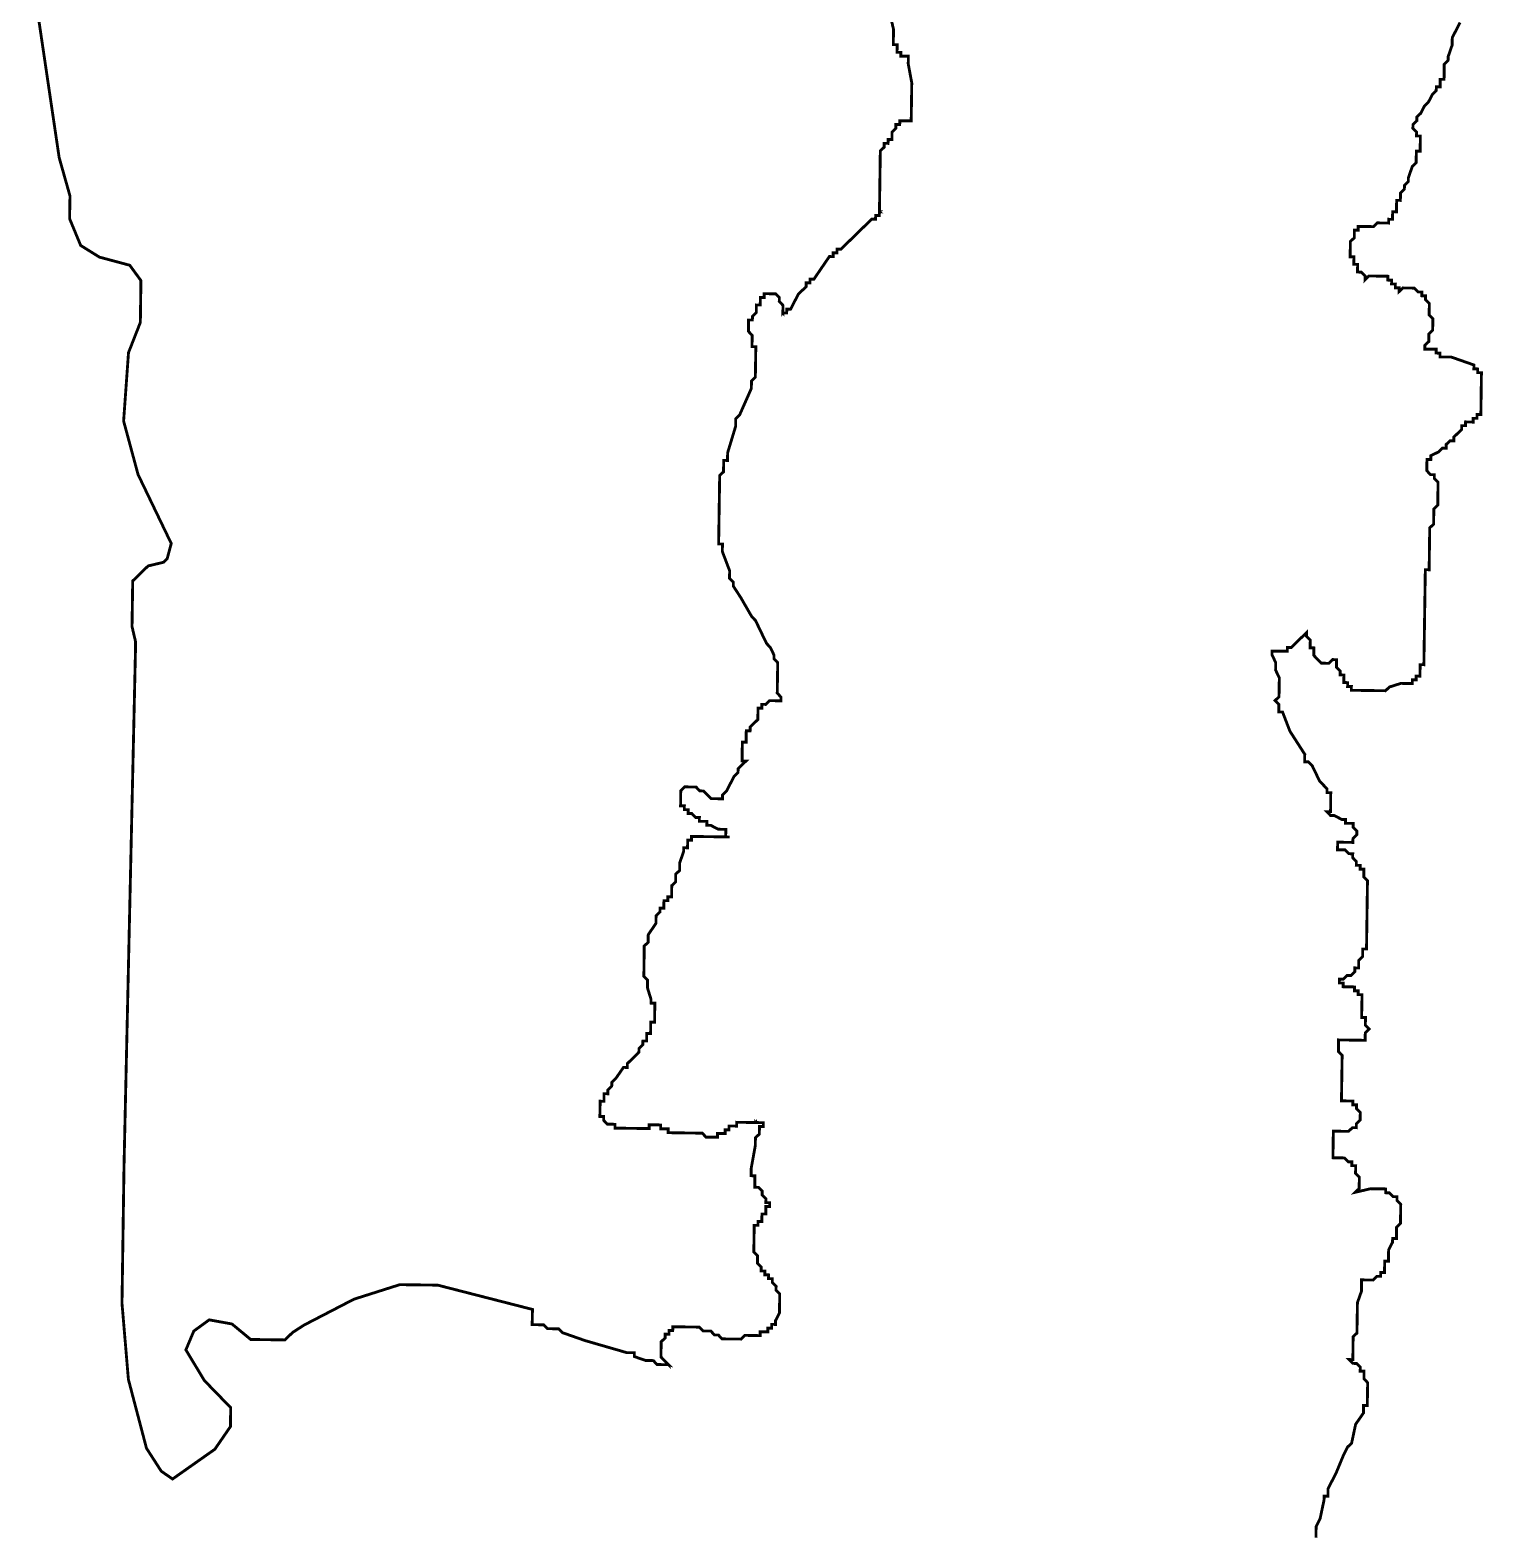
# Model space of a CAD drawing. Header units: metres. Extents: x 257673 to 289848, y 2129691 to 2228029.
# Drawn here: x 264863 to 266383, y 2146067 to 2147639 of the extents above; entities that cross this region are included whole.
import ezdxf

# ---------------------------------------------------------------- set-up
doc = ezdxf.new("R2010")
doc.units = ezdxf.units.M
doc.header["$MEASUREMENT"] = 0
doc.layers.add('HAZARDS LINE', color=1, linetype='Continuous')

msp = doc.modelspace()

# ---------------------------------------------------------------- linework, layer by layer
at = {"layer": 'HAZARDS LINE', "lineweight": 18}
for points in [[(265762.5, 2147655.9, 2.98, 2.98, 0), (265766.2, 2147639.9, 2.98, 2.98, 0), (265766, 2147624, 2.98, 2.98, 0), (265770, 2147624, 2.98, 2.98, 0), (265769.9, 2147616, 2.98, 2.98, 0), (265773.8, 2147616, 2.98, 2.98, 0), (265773.8, 2147612, 2.98, 2.98, 0), (265781.7, 2147611.9, 2.98, 2.98, 0), (265781.6, 2147603.9, 2.98, 2.98, 0), (265785.3, 2147584, 2.98, 2.98, 0), (265784.7, 2147544.2, 2.98, 2.98, 0), (265772.8, 2147544.4, 2.98, 2.98, 0), (265772.7, 2147540.4, 2.98, 2.98, 0), (265768.7, 2147540.5, 2.98, 2.98, 0), (265768.7, 2147536.5, 2.98, 2.98, 0), (265764.7, 2147532.6, 2.98, 2.98, 0), (265764.5, 2147524.7, 2.98, 2.98, 0), (265760.6, 2147524.7, 2.98, 2.98, 0), (265760.5, 2147520.7, 2.98, 2.98, 0), (265756.5, 2147520.8, 2.98, 2.98, 0), (265756.5, 2147516.8, 2.98, 2.98, 0), (265752.4, 2147512.9, 2.98, 2.98, 0), (265751.5, 2147449.3, 2.98, 2.98, 0), (265751.4, 2147445.3, 2.98, 2.98, 0), (265747.5, 2147445.4, 2.98, 2.98, 0), (265747.4, 2147441.4, 2.98, 2.98, 0), (265743.4, 2147441.5, 2.98, 2.98, 0), (265731.3, 2147429.7, 2.98, 2.98, 0), (265711.2, 2147410.1, 2.98, 2.98, 0), (265707.2, 2147410.2, 2.98, 2.98, 0), (265707.1, 2147406.2, 2.98, 2.98, 0), (265703.1, 2147406.3, 2.98, 2.98, 0), (265703.1, 2147402.3, 2.98, 2.98, 0), (265699.1, 2147402.4, 2.98, 2.98, 0), (265682.9, 2147378.7, 2.98, 2.98, 0), (265678.9, 2147378.8, 2.98, 2.98, 0), (265678.8, 2147374.8, 2.98, 2.98, 0), (265674.8, 2147374.9, 2.98, 2.98, 0), (265674.8, 2147370.9, 2.98, 2.98, 0), (265666.7, 2147363.1, 2.98, 2.98, 0), (265658.5, 2147347.3, 2.98, 2.98, 0), (265654.6, 2147347.3, 2.98, 2.98, 0), (265654.5, 2147343.4, 2.98, 2.98, 0), (265650.5, 2147343.4, 2.98, 2.98, 0), (265650.6, 2147351.4, 2.98, 2.98, 0), (265646.7, 2147355.4, 2.98, 2.98, 0), (265646.8, 2147359.4, 2.98, 2.98, 0), (265642.9, 2147363.4, 2.98, 2.98, 0), (265630.9, 2147363.6, 2.98, 2.98, 0), (265630.9, 2147359.6, 2.98, 2.98, 0), (265626.9, 2147359.7, 2.98, 2.98, 0), (265626.8, 2147351.7, 2.98, 2.98, 0), (265622.8, 2147351.8, 2.98, 2.98, 0), (265622.7, 2147343.8, 2.98, 2.98, 0), (265618.7, 2147339.9, 2.98, 2.98, 0), (265618.6, 2147336, 2.98, 2.98, 0), (265614.6, 2147336, 2.98, 2.98, 0), (265614.5, 2147324.1, 2.98, 2.98, 0), (265618.4, 2147320.1, 2.98, 2.98, 0), (265618.2, 2147308.1, 2.98, 2.98, 0), (265622.2, 2147308.1, 2.98, 2.98, 0), (265621.7, 2147276.3, 2.98, 2.98, 0), (265617.7, 2147272.3, 2.98, 2.98, 0), (265617.5, 2147264.4, 2.98, 2.98, 0), (265605.2, 2147236.7, 2.98, 2.98, 0), (265601.2, 2147232.8, 2.98, 2.98, 0), (265601.1, 2147224.9, 2.98, 2.98, 0), (265592.7, 2147197.2, 2.98, 2.98, 0), (265592.6, 2147189.2, 2.98, 2.98, 0), (265588.6, 2147189.3, 2.98, 2.98, 0), (265588.4, 2147177.3, 2.98, 2.98, 0), (265584.4, 2147173.4, 2.98, 2.98, 0), (265583.3, 2147101.9, 2.98, 2.98, 0), (265587.3, 2147101.8, 2.98, 2.98, 0), (265587.2, 2147093.9, 2.98, 2.98, 0), (265594.8, 2147073.9, 2.98, 2.98, 0), (265594.7, 2147065.9, 2.98, 2.98, 0), (265598.6, 2147061.9, 2.98, 2.98, 0), (265598.6, 2147057.9, 2.98, 2.98, 0), (265606.4, 2147045.9, 2.98, 2.98, 0), (265618, 2147025.8, 2.98, 2.98, 0), (265621.9, 2147021.8, 2.98, 2.98, 0), (265633.5, 2146997.7, 2.98, 2.98, 0), (265637.4, 2146993.7, 2.98, 2.98, 0), (265641.2, 2146985.7, 2.98, 2.98, 0), (265641.2, 2146981.7, 2.98, 2.98, 0), (265645.1, 2146977.7, 2.98, 2.98, 0), (265644.6, 2146945.9, 2.98, 2.98, 0), (265648.5, 2146941.8, 2.98, 2.98, 0), (265648.5, 2146937.9, 2.98, 2.98, 0), (265636.6, 2146938, 2.98, 2.98, 0), (265632.5, 2146934.1, 2.98, 2.98, 0), (265628.5, 2146934.2, 2.98, 2.98, 0), (265628.5, 2146930.2, 2.98, 2.98, 0), (265624.5, 2146930.3, 2.98, 2.98, 0), (265624.3, 2146918.3, 2.98, 2.98, 0), (265620.3, 2146914.4, 2.98, 2.98, 0), (265616.3, 2146910.5, 2.98, 2.98, 0), (265616.2, 2146906.5, 2.98, 2.98, 0), (265612.2, 2146906.6, 2.98, 2.98, 0), (265612.1, 2146894.7, 2.98, 2.98, 0), (265608.1, 2146894.7, 2.98, 2.98, 0), (265607.8, 2146874.9, 2.98, 2.98, 0), (265611.8, 2146874.8, 2.98, 2.98, 0), (265603.7, 2146867, 2.98, 2.98, 0), (265603.6, 2146863, 2.98, 2.98, 0), (265599.6, 2146859.1, 2.98, 2.98, 0), (265595.5, 2146851.2, 2.98, 2.98, 0), (265591.4, 2146843.3, 2.98, 2.98, 0), (265587.4, 2146839.4, 2.98, 2.98, 0), (265587.3, 2146835.4, 2.98, 2.98, 0), (265575.4, 2146835.6, 2.98, 2.98, 0), (265571.5, 2146839.6, 2.98, 2.98, 0), (265567.6, 2146843.6, 2.98, 2.98, 0), (265563.6, 2146843.7, 2.98, 2.98, 0), (265559.7, 2146847.7, 2.98, 2.98, 0), (265547.8, 2146847.9, 2.98, 2.98, 0), (265543.7, 2146844, 2.98, 2.98, 0), (265543.5, 2146828.1, 2.98, 2.98, 0), (265547.5, 2146828, 2.98, 2.98, 0), (265547.4, 2146824.1, 2.98, 2.98, 0), (265551.4, 2146824, 2.98, 2.98, 0), (265551.3, 2146820, 2.98, 2.98, 0), (265555.3, 2146820, 2.98, 2.98, 0), (265559.2, 2146815.9, 2.98, 2.98, 0), (265563.2, 2146815.9, 2.98, 2.98, 0), (265563.1, 2146811.9, 2.98, 2.98, 0), (265571.1, 2146811.8, 2.98, 2.98, 0), (265571, 2146807.8, 2.98, 2.98, 0), (265575, 2146807.7, 2.98, 2.98, 0), (265582.9, 2146803.6, 2.98, 2.98, 0), (265590.8, 2146803.5, 2.98, 2.98, 0), (265590.7, 2146795.6, 2.98, 2.98, 0), (265594.7, 2146795.5, 2.98, 2.98, 0), (265554.9, 2146796.1, 2.98, 2.98, 0), (265554.9, 2146792.1, 2.98, 2.98, 0), (265550.9, 2146792.2, 2.98, 2.98, 0), (265550.8, 2146784.2, 2.98, 2.98, 0), (265546.8, 2146784.3, 2.98, 2.98, 0), (265546.7, 2146780.3, 2.98, 2.98, 0), (265542.6, 2146768.5, 2.98, 2.98, 0), (265542.5, 2146760.5, 2.98, 2.98, 0), (265538.4, 2146756.6, 2.98, 2.98, 0), (265538.3, 2146748.6, 2.98, 2.98, 0), (265534.3, 2146744.7, 2.98, 2.98, 0), (265534.1, 2146732.8, 2.98, 2.98, 0), (265530.1, 2146732.9, 2.98, 2.98, 0), (265530.1, 2146728.9, 2.98, 2.98, 0), (265526.1, 2146728.9, 2.98, 2.98, 0), (265526, 2146721, 2.98, 2.98, 0), (265522, 2146721, 2.98, 2.98, 0), (265522, 2146717.1, 2.98, 2.98, 0), (265517.9, 2146713.2, 2.98, 2.98, 0), (265517.8, 2146705.2, 2.98, 2.98, 0), (265509.7, 2146693.4, 2.98, 2.98, 0), (265509.6, 2146685.4, 2.98, 2.98, 0), (265505.5, 2146681.5, 2.98, 2.98, 0), (265505.1, 2146649.7, 2.98, 2.98, 0), (265509, 2146645.7, 2.98, 2.98, 0), (265508.9, 2146637.7, 2.98, 2.98, 0), (265512.6, 2146625.7, 2.98, 2.98, 0), (265512.6, 2146621.8, 2.98, 2.98, 0), (265516.6, 2146621.7, 2.98, 2.98, 0), (265516.3, 2146601.8, 2.98, 2.98, 0), (265512.3, 2146601.9, 2.98, 2.98, 0), (265512.1, 2146590, 2.98, 2.98, 0), (265508.1, 2146590, 2.98, 2.98, 0), (265508, 2146582.1, 2.98, 2.98, 0), (265504.1, 2146582.1, 2.98, 2.98, 0), (265504, 2146578.2, 2.98, 2.98, 0), (265500, 2146574.2, 2.98, 2.98, 0), (265499.9, 2146570.3, 2.98, 2.98, 0), (265495.9, 2146566.4, 2.98, 2.98, 0), (265487.8, 2146558.5, 2.98, 2.98, 0), (265487.7, 2146554.5, 2.98, 2.98, 0), (265483.8, 2146554.6, 2.98, 2.98, 0), (265475.6, 2146542.8, 2.98, 2.98, 0), (265471.6, 2146538.9, 2.98, 2.98, 0), (265471.5, 2146534.9, 2.98, 2.98, 0), (265467.5, 2146531, 2.98, 2.98, 0), (265467.5, 2146527, 2.98, 2.98, 0), (265463.5, 2146527.1, 2.98, 2.98, 0), (265463.4, 2146519.1, 2.98, 2.98, 0), (265459.4, 2146519.2, 2.98, 2.98, 0), (265459.1, 2146503.3, 2.98, 2.98, 0), (265463.1, 2146503.2, 2.98, 2.98, 0), (265463.1, 2146499.2, 2.98, 2.98, 0), (265467, 2146495.2, 2.98, 2.98, 0), (265474.9, 2146495.1, 2.98, 2.98, 0), (265474.9, 2146491.1, 2.98, 2.98, 0), (265510.6, 2146490.6, 2.98, 2.98, 0), (265510.7, 2146494.6, 2.98, 2.98, 0), (265522.6, 2146494.4, 2.98, 2.98, 0), (265522.6, 2146490.4, 2.98, 2.98, 0), (265530.5, 2146490.3, 2.98, 2.98, 0), (265530.5, 2146486.3, 2.98, 2.98, 0), (265566.2, 2146485.8, 2.98, 2.98, 0), (265570.1, 2146481.7, 2.98, 2.98, 0), (265582.1, 2146481.6, 2.98, 2.98, 0), (265582.1, 2146485.5, 2.98, 2.98, 0), (265590.1, 2146485.4, 2.98, 2.98, 0), (265590.1, 2146489.4, 2.98, 2.98, 0), (265594.1, 2146489.3, 2.98, 2.98, 0), (265594.2, 2146493.3, 2.98, 2.98, 0), (265602.1, 2146493.2, 2.98, 2.98, 0), (265602.2, 2146497.2, 2.98, 2.98, 0), (265622.1, 2146496.9, 2.98, 2.98, 0), (265630, 2146496.8, 2.98, 2.98, 0), (265630, 2146492.8, 2.98, 2.98, 0), (265626, 2146492.8, 2.98, 2.98, 0), (265625.9, 2146484.9, 2.98, 2.98, 0), (265621.8, 2146481, 2.98, 2.98, 0), (265621.7, 2146473, 2.98, 2.98, 0), (265617.4, 2146449.2, 2.98, 2.98, 0), (265617.3, 2146441.3, 2.98, 2.98, 0), (265621.2, 2146441.2, 2.98, 2.98, 0), (265621.1, 2146429.3, 2.98, 2.98, 0), (265625, 2146429.2, 2.98, 2.98, 0), (265628.9, 2146425.2, 2.98, 2.98, 0), (265628.9, 2146421.2, 2.98, 2.98, 0), (265632.8, 2146417.2, 2.98, 2.98, 0), (265632.7, 2146413.2, 2.98, 2.98, 0), (265636.7, 2146413.2, 2.98, 2.98, 0), (265636.7, 2146409.2, 2.98, 2.98, 0), (265632.7, 2146409.2, 2.98, 2.98, 0), (265632.6, 2146401.3, 2.98, 2.98, 0), (265628.6, 2146401.3, 2.98, 2.98, 0), (265628.5, 2146393.4, 2.98, 2.98, 0), (265624.5, 2146393.5, 2.98, 2.98, 0), (265624.4, 2146389.5, 2.98, 2.98, 0), (265620.5, 2146389.5, 2.98, 2.98, 0), (265620.1, 2146361.7, 2.98, 2.98, 0), (265624, 2146357.7, 2.98, 2.98, 0), (265623.9, 2146349.7, 2.98, 2.98, 0), (265627.8, 2146345.7, 2.98, 2.98, 0), (265627.7, 2146341.7, 2.98, 2.98, 0), (265631.7, 2146341.7, 2.98, 2.98, 0), (265631.6, 2146337.7, 2.98, 2.98, 0), (265635.6, 2146337.6, 2.98, 2.98, 0), (265635.5, 2146333.6, 2.98, 2.98, 0), (265639.5, 2146333.6, 2.98, 2.98, 0), (265639.5, 2146329.6, 2.98, 2.98, 0), (265643.4, 2146325.6, 2.98, 2.98, 0), (265643.3, 2146321.6, 2.98, 2.98, 0), (265647.2, 2146317.6, 2.98, 2.98, 0), (265646.9, 2146297.7, 2.98, 2.98, 0), (265642.8, 2146289.8, 2.98, 2.98, 0), (265642.8, 2146285.8, 2.98, 2.98, 0), (265638.8, 2146285.9, 2.98, 2.98, 0), (265638.7, 2146281.9, 2.98, 2.98, 0), (265634.8, 2146282, 2.98, 2.98, 0), (265634.7, 2146278, 2.98, 2.98, 0), (265626.8, 2146278.1, 2.98, 2.98, 0), (265626.7, 2146274.1, 2.98, 2.98, 0), (265610.8, 2146274.4, 2.98, 2.98, 0), (265606.8, 2146270.5, 2.98, 2.98, 0), (265586.9, 2146270.7, 2.98, 2.98, 0), (265583, 2146274.8, 2.98, 2.98, 0), (265579, 2146274.8, 2.98, 2.98, 0), (265575.1, 2146278.9, 2.98, 2.98, 0), (265567.1, 2146279, 2.98, 2.98, 0), (265563.2, 2146283, 2.98, 2.98, 0), (265535.4, 2146283.4, 2.98, 2.98, 0), (265535.3, 2146279.5, 2.98, 2.98, 0), (265531.4, 2146279.5, 2.98, 2.98, 0), (265531.3, 2146275.5, 2.98, 2.98, 0), (265527.3, 2146275.6, 2.98, 2.98, 0), (265527.3, 2146271.6, 2.98, 2.98, 0), (265523.2, 2146267.7, 2.98, 2.98, 0), (265523, 2146251.8, 2.98, 2.98, 0), (265526.9, 2146247.8, 2.98, 2.98, 0), (265530.8, 2146243.7, 2.98, 2.98, 0), (265518.9, 2146243.9, 2.98, 2.98, 0), (265515, 2146248, 2.98, 2.98, 0), (265507, 2146248.1, 2.98, 2.98, 0), (265495.2, 2146252.2, 2.98, 2.98, 0), (265495.2, 2146256.2, 2.98, 2.98, 0), (265487.3, 2146256.3, 2.98, 2.98, 0), (265443.7, 2146268.9, 2.98, 2.98, 0), (265420, 2146277.2, 2.98, 2.98, 0), (265416.1, 2146281.2, 2.98, 2.98, 0), (265404.2, 2146281.4, 2.98, 2.98, 0), (265400.3, 2146285.4, 2.98, 2.98, 0), (265388.3, 2146285.6, 2.98, 2.98, 0), (265388.6, 2146301.5, 2.98, 2.98, 0), (265289.5, 2146326.9, 2.98, 2.98, 0), (265249.8, 2146327.4, 2.98, 2.98, 0), (265201.9, 2146312.2, 2.98, 2.98, 0), (265149.8, 2146285.2, 2.98, 2.98, 0), (265137.7, 2146277.4, 2.98, 2.98, 0), (265129.7, 2146269.6, 2.98, 2.98, 0), (265093.9, 2146270.1, 2.98, 2.98, 0), (265074.3, 2146286.3, 2.98, 2.98, 0), (265050.5, 2146290.6, 2.98, 2.98, 0), (265034.4, 2146278.9, 2.98, 2.98, 0), (265026.1, 2146259.2, 2.98, 2.98, 0), (265045.5, 2146227.1, 2.98, 2.98, 0), (265073, 2146198.8, 2.98, 2.98, 0), (265072.7, 2146179, 2.98, 2.98, 0), (265056.4, 2146155.3, 2.98, 2.98, 0), (265012.2, 2146124.2, 2.98, 2.98, 0), (265000.4, 2146132.3, 2.98, 2.98, 0), (264984.9, 2146156.4, 2.98, 2.98, 0), (264966, 2146228.3, 2.98, 2.98, 0), (264959.3, 2146307.9, 2.98, 2.98, 0), (264961.4, 2146451, 2.98, 2.98, 0), (264973.5, 2146995.6, 2.98, 2.98, 0), (264973.5, 2146999.6, 2.98, 2.98, 0), (264969.8, 2147015.5, 2.98, 2.98, 0), (264970.5, 2147063.2, 2.98, 2.98, 0), (264986.6, 2147078.9, 2.98, 2.98, 0), (265002.6, 2147082.7, 2.98, 2.98, 0), (265006.6, 2147086.6, 2.98, 2.98, 0), (265010.8, 2147102.4, 2.98, 2.98, 0), (264976.1, 2147174.5, 2.98, 2.98, 0), (264961, 2147230.4, 2.98, 2.98, 0), (264966.1, 2147301.9, 2.98, 2.98, 0), (264978.5, 2147333.5, 2.98, 2.98, 0), (264979.1, 2147377.3, 2.98, 2.98, 0), (264967.4, 2147393.3, 2.98, 2.98, 0), (264935.7, 2147401.8, 2.98, 2.98, 0), (264916.1, 2147414, 2.98, 2.98, 0), (264904.5, 2147442, 2.98, 2.98, 0), (264904.9, 2147465.8, 2.98, 2.98, 0), (264893.6, 2147505.8, 2.98, 2.98, 0), (264864.7, 2147701, 2.98, 2.98, 0)], [(266208, 2146062.7, 2.98, 2.98, 0), (266208.2, 2146074.6, 2.98, 2.98, 0), (266212.3, 2146082.5, 2.98, 2.98, 0), (266216.5, 2146102.3, 2.98, 2.98, 0), (266216.6, 2146106.3, 2.98, 2.98, 0), (266220.6, 2146106.3, 2.98, 2.98, 0), (266220.7, 2146114.2, 2.98, 2.98, 0), (266228.9, 2146130, 2.98, 2.98, 0), (266237.1, 2146149.8, 2.98, 2.98, 0), (266241.2, 2146157.7, 2.98, 2.98, 0), (266245.3, 2146161.6, 2.98, 2.98, 0), (266249.5, 2146181.4, 2.98, 2.98, 0), (266257.7, 2146193.2, 2.98, 2.98, 0), (266257.8, 2146201.1, 2.98, 2.98, 0), (266261.7, 2146201.1, 2.98, 2.98, 0), (266262.1, 2146224.9, 2.98, 2.98, 0), (266258.2, 2146229, 2.98, 2.98, 0), (266258.3, 2146236.9, 2.98, 2.98, 0), (266254.3, 2146237, 2.98, 2.98, 0), (266254.4, 2146241, 2.98, 2.98, 0), (266250.5, 2146245, 2.98, 2.98, 0), (266246.5, 2146245.1, 2.98, 2.98, 0), (266242.6, 2146249.1, 2.98, 2.98, 0), (266246.6, 2146249, 2.98, 2.98, 0), (266246.9, 2146272.9, 2.98, 2.98, 0), (266250.9, 2146276.8, 2.98, 2.98, 0), (266251.4, 2146308.6, 2.98, 2.98, 0), (266255.6, 2146320.5, 2.98, 2.98, 0), (266255.7, 2146332.4, 2.98, 2.98, 0), (266267.7, 2146332.2, 2.98, 2.98, 0), (266271.7, 2146336.1, 2.98, 2.98, 0), (266275.7, 2146336.1, 2.98, 2.98, 0), (266275.7, 2146340.1, 2.98, 2.98, 0), (266279.7, 2146340, 2.98, 2.98, 0), (266279.9, 2146351.9, 2.98, 2.98, 0), (266283.9, 2146351.9, 2.98, 2.98, 0), (266284, 2146363.8, 2.98, 2.98, 0), (266288.1, 2146371.7, 2.98, 2.98, 0), (266288.2, 2146375.7, 2.98, 2.98, 0), (266292.2, 2146375.6, 2.98, 2.98, 0), (266292.3, 2146387.5, 2.98, 2.98, 0), (266296.4, 2146391.4, 2.98, 2.98, 0), (266296.7, 2146411.3, 2.98, 2.98, 0), (266292.8, 2146415.4, 2.98, 2.98, 0), (266292.8, 2146419.3, 2.98, 2.98, 0), (266288.8, 2146419.4, 2.98, 2.98, 0), (266284.9, 2146423.4, 2.98, 2.98, 0), (266281, 2146423.5, 2.98, 2.98, 0), (266281, 2146427.5, 2.98, 2.98, 0), (266265.1, 2146427.7, 2.98, 2.98, 0), (266249.2, 2146424, 2.98, 2.98, 0), (266253.2, 2146427.9, 2.98, 2.98, 0), (266253.4, 2146439.8, 2.98, 2.98, 0), (266249.4, 2146443.8, 2.98, 2.98, 0), (266249.6, 2146451.8, 2.98, 2.98, 0), (266245.6, 2146451.8, 2.98, 2.98, 0), (266245.6, 2146455.8, 2.98, 2.98, 0), (266241.7, 2146455.9, 2.98, 2.98, 0), (266237.8, 2146459.9, 2.98, 2.98, 0), (266225.8, 2146460.1, 2.98, 2.98, 0), (266226.2, 2146487.9, 2.98, 2.98, 0), (266242.1, 2146487.7, 2.98, 2.98, 0), (266246.2, 2146491.6, 2.98, 2.98, 0), (266250.2, 2146491.5, 2.98, 2.98, 0), (266250.2, 2146495.5, 2.98, 2.98, 0), (266254.2, 2146499.4, 2.98, 2.98, 0), (266254.4, 2146507.4, 2.98, 2.98, 0), (266250.4, 2146511.4, 2.98, 2.98, 0), (266250.5, 2146515.4, 2.98, 2.98, 0), (266246.5, 2146515.4, 2.98, 2.98, 0), (266246.6, 2146519.4, 2.98, 2.98, 0), (266234.7, 2146519.6, 2.98, 2.98, 0), (266235.4, 2146567.3, 2.98, 2.98, 0), (266231.5, 2146571.3, 2.98, 2.98, 0), (266231.6, 2146583.3, 2.98, 2.98, 0), (266259.5, 2146582.9, 2.98, 2.98, 0), (266259.6, 2146590.8, 2.98, 2.98, 0), (266263.6, 2146594.7, 2.98, 2.98, 0), (266259.7, 2146598.8, 2.98, 2.98, 0), (266259.8, 2146606.7, 2.98, 2.98, 0), (266255.8, 2146606.8, 2.98, 2.98, 0), (266256.2, 2146630.6, 2.98, 2.98, 0), (266252.2, 2146630.7, 2.98, 2.98, 0), (266252.3, 2146634.7, 2.98, 2.98, 0), (266248.3, 2146634.7, 2.98, 2.98, 0), (266248.4, 2146638.7, 2.98, 2.98, 0), (266236.4, 2146638.9, 2.98, 2.98, 0), (266236.5, 2146642.8, 2.98, 2.98, 0), (266232.5, 2146642.9, 2.98, 2.98, 0), (266232.6, 2146646.9, 2.98, 2.98, 0), (266236.6, 2146646.8, 2.98, 2.98, 0), (266240.6, 2146650.7, 2.98, 2.98, 0), (266244.6, 2146650.7, 2.98, 2.98, 0), (266248.6, 2146654.6, 2.98, 2.98, 0), (266248.7, 2146658.6, 2.98, 2.98, 0), (266252.6, 2146658.5, 2.98, 2.98, 0), (266252.7, 2146666.5, 2.98, 2.98, 0), (266256.8, 2146670.4, 2.98, 2.98, 0), (266256.9, 2146678.3, 2.98, 2.98, 0), (266260.9, 2146678.3, 2.98, 2.98, 0), (266261.9, 2146749.8, 2.98, 2.98, 0), (266258, 2146753.9, 2.98, 2.98, 0), (266258.1, 2146761.8, 2.98, 2.98, 0), (266254.2, 2146761.9, 2.98, 2.98, 0), (266254.2, 2146765.8, 2.98, 2.98, 0), (266250.2, 2146765.9, 2.98, 2.98, 0), (266250.3, 2146769.9, 2.98, 2.98, 0), (266246.4, 2146773.9, 2.98, 2.98, 0), (266246.5, 2146777.9, 2.98, 2.98, 0), (266242.5, 2146778, 2.98, 2.98, 0), (266238.6, 2146782, 2.98, 2.98, 0), (266230.6, 2146782.1, 2.98, 2.98, 0), (266230.7, 2146790.1, 2.98, 2.98, 0), (266246.6, 2146789.8, 2.98, 2.98, 0), (266246.7, 2146793.8, 2.98, 2.98, 0), (266250.7, 2146797.7, 2.98, 2.98, 0), (266250.8, 2146801.7, 2.98, 2.98, 0), (266246.9, 2146805.7, 2.98, 2.98, 0), (266246.9, 2146809.7, 2.98, 2.98, 0), (266239, 2146809.8, 2.98, 2.98, 0), (266239, 2146813.8, 2.98, 2.98, 0), (266235.1, 2146813.8, 2.98, 2.98, 0), (266227.2, 2146817.9, 2.98, 2.98, 0), (266223.2, 2146818, 2.98, 2.98, 0), (266219.3, 2146822, 2.98, 2.98, 0), (266223.3, 2146822, 2.98, 2.98, 0), (266223.5, 2146841.9, 2.98, 2.98, 0), (266219.6, 2146841.9, 2.98, 2.98, 0), (266219.6, 2146845.9, 2.98, 2.98, 0), (266215.7, 2146849.9, 2.98, 2.98, 0), (266211.8, 2146854, 2.98, 2.98, 0), (266204.1, 2146870, 2.98, 2.98, 0), (266200.2, 2146874, 2.98, 2.98, 0), (266196.2, 2146874.1, 2.98, 2.98, 0), (266196.3, 2146882, 2.98, 2.98, 0), (266180.8, 2146906.1, 2.98, 2.98, 0), (266173.1, 2146926.1, 2.98, 2.98, 0), (266169.1, 2146926.2, 2.98, 2.98, 0), (266169.3, 2146934.1, 2.98, 2.98, 0), (266165.3, 2146938.2, 2.98, 2.98, 0), (266169.4, 2146942.1, 2.98, 2.98, 0), (266169.7, 2146961.9, 2.98, 2.98, 0), (266165.8, 2146970, 2.98, 2.98, 0), (266165.9, 2146977.9, 2.98, 2.98, 0), (266162.1, 2146985.9, 2.98, 2.98, 0), (266162.1, 2146989.9, 2.98, 2.98, 0), (266178, 2146989.7, 2.98, 2.98, 0), (266178.1, 2146993.6, 2.98, 2.98, 0), (266182.1, 2146993.6, 2.98, 2.98, 0), (266186.1, 2146997.5, 2.98, 2.98, 0), (266198.2, 2147009.2, 2.98, 2.98, 0), (266198.1, 2147005.3, 2.98, 2.98, 0), (266202.1, 2147001.2, 2.98, 2.98, 0), (266201.9, 2146993.3, 2.98, 2.98, 0), (266205.9, 2146993.2, 2.98, 2.98, 0), (266205.8, 2146985.3, 2.98, 2.98, 0), (266213.6, 2146977.2, 2.98, 2.98, 0), (266221.6, 2146977.1, 2.98, 2.98, 0), (266225.6, 2146981, 2.98, 2.98, 0), (266229.6, 2146980.9, 2.98, 2.98, 0), (266229.5, 2146973, 2.98, 2.98, 0), (266233.4, 2146969, 2.98, 2.98, 0), (266233.3, 2146965, 2.98, 2.98, 0), (266237.3, 2146964.9, 2.98, 2.98, 0), (266237.2, 2146957, 2.98, 2.98, 0), (266241.2, 2146956.9, 2.98, 2.98, 0), (266241.1, 2146952.9, 2.98, 2.98, 0), (266245.1, 2146952.9, 2.98, 2.98, 0), (266245, 2146948.9, 2.98, 2.98, 0), (266280.8, 2146948.4, 2.98, 2.98, 0), (266284.8, 2146952.3, 2.98, 2.98, 0), (266296.8, 2146956.1, 2.98, 2.98, 0), (266308.7, 2146955.9, 2.98, 2.98, 0), (266308.8, 2146959.9, 2.98, 2.98, 0), (266312.8, 2146959.8, 2.98, 2.98, 0), (266312.8, 2146963.8, 2.98, 2.98, 0), (266316.8, 2146963.7, 2.98, 2.98, 0), (266317, 2146975.7, 2.98, 2.98, 0), (266320.9, 2146975.6, 2.98, 2.98, 0), (266322.4, 2147075, 2.98, 2.98, 0), (266326.4, 2147074.9, 2.98, 2.98, 0), (266327, 2147118.7, 2.98, 2.98, 0), (266331.1, 2147122.6, 2.98, 2.98, 0), (266331.3, 2147138.5, 2.98, 2.98, 0), (266335.4, 2147142.4, 2.98, 2.98, 0), (266335.7, 2147166.3, 2.98, 2.98, 0), (266331.8, 2147170.3, 2.98, 2.98, 0), (266331.8, 2147174.3, 2.98, 2.98, 0), (266327.9, 2147174.3, 2.98, 2.98, 0), (266324, 2147178.4, 2.98, 2.98, 0), (266324.1, 2147190.3, 2.98, 2.98, 0), (266328.1, 2147190.2, 2.98, 2.98, 0), (266328.2, 2147194.2, 2.98, 2.98, 0), (266336.2, 2147198.1, 2.98, 2.98, 0), (266340.2, 2147202, 2.98, 2.98, 0), (266344.2, 2147201.9, 2.98, 2.98, 0), (266344.2, 2147205.9, 2.98, 2.98, 0), (266348.3, 2147209.8, 2.98, 2.98, 0), (266352.3, 2147209.8, 2.98, 2.98, 0), (266352.3, 2147213.7, 2.98, 2.98, 0), (266356.3, 2147217.6, 2.98, 2.98, 0), (266360.4, 2147221.6, 2.98, 2.98, 0), (266360.4, 2147225.5, 2.98, 2.98, 0), (266364.4, 2147225.5, 2.98, 2.98, 0), (266364.5, 2147229.5, 2.98, 2.98, 0), (266372.4, 2147229.3, 2.98, 2.98, 0), (266372.5, 2147233.3, 2.98, 2.98, 0), (266376.5, 2147233.3, 2.98, 2.98, 0), (266376.5, 2147237.2, 2.98, 2.98, 0), (266380.5, 2147237.2, 2.98, 2.98, 0), (266381.1, 2147280.9, 2.98, 2.98, 0), (266377.2, 2147281, 2.98, 2.98, 0), (266377.2, 2147284.9, 2.98, 2.98, 0), (266373.2, 2147285, 2.98, 2.98, 0), (266373.3, 2147289, 2.98, 2.98, 0), (266349.6, 2147297.3, 2.98, 2.98, 0), (266337.7, 2147297.4, 2.98, 2.98, 0), (266337.7, 2147301.4, 2.98, 2.98, 0), (266333.7, 2147301.5, 2.98, 2.98, 0), (266333.8, 2147305.5, 2.98, 2.98, 0), (266321.9, 2147305.6, 2.98, 2.98, 0), (266321.9, 2147309.6, 2.98, 2.98, 0), (266326, 2147313.5, 2.98, 2.98, 0), (266326.1, 2147321.5, 2.98, 2.98, 0), (266330.1, 2147325.4, 2.98, 2.98, 0), (266330.3, 2147337.3, 2.98, 2.98, 0), (266326.4, 2147341.4, 2.98, 2.98, 0), (266326.6, 2147353.3, 2.98, 2.98, 0), (266322.6, 2147357.3, 2.98, 2.98, 0), (266322.7, 2147361.3, 2.98, 2.98, 0), (266318.7, 2147361.4, 2.98, 2.98, 0), (266318.8, 2147365.3, 2.98, 2.98, 0), (266314.8, 2147365.4, 2.98, 2.98, 0), (266310.9, 2147369.4, 2.98, 2.98, 0), (266299, 2147369.6, 2.98, 2.98, 0), (266294.9, 2147365.7, 2.98, 2.98, 0), (266295, 2147369.7, 2.98, 2.98, 0), (266291, 2147369.7, 2.98, 2.98, 0), (266291.1, 2147373.7, 2.98, 2.98, 0), (266287.1, 2147373.8, 2.98, 2.98, 0), (266287.2, 2147377.7, 2.98, 2.98, 0), (266283.2, 2147377.8, 2.98, 2.98, 0), (266283.2, 2147381.8, 2.98, 2.98, 0), (266263.4, 2147382.1, 2.98, 2.98, 0), (266259.3, 2147378.1, 2.98, 2.98, 0), (266259.4, 2147382.1, 2.98, 2.98, 0), (266255.5, 2147386.1, 2.98, 2.98, 0), (266251.5, 2147386.2, 2.98, 2.98, 0), (266251.6, 2147394.2, 2.98, 2.98, 0), (266247.6, 2147394.2, 2.98, 2.98, 0), (266247.8, 2147402.2, 2.98, 2.98, 0), (266243.8, 2147402.2, 2.98, 2.98, 0), (266244, 2147418.1, 2.98, 2.98, 0), (266248.1, 2147422, 2.98, 2.98, 0), (266248.2, 2147430, 2.98, 2.98, 0), (266252.2, 2147429.9, 2.98, 2.98, 0), (266252.2, 2147433.9, 2.98, 2.98, 0), (266268.1, 2147433.7, 2.98, 2.98, 0), (266272.1, 2147437.6, 2.98, 2.98, 0), (266284.1, 2147437.4, 2.98, 2.98, 0), (266284.1, 2147441.4, 2.98, 2.98, 0), (266288.1, 2147441.3, 2.98, 2.98, 0), (266288.2, 2147449.3, 2.98, 2.98, 0), (266292.2, 2147449.2, 2.98, 2.98, 0), (266292.4, 2147461.2, 2.98, 2.98, 0), (266296.3, 2147461.1, 2.98, 2.98, 0), (266296.5, 2147469, 2.98, 2.98, 0), (266300.5, 2147473, 2.98, 2.98, 0), (266300.6, 2147476.9, 2.98, 2.98, 0), (266304.6, 2147480.9, 2.98, 2.98, 0), (266304.7, 2147484.8, 2.98, 2.98, 0), (266308.8, 2147496.7, 2.98, 2.98, 0), (266312.8, 2147500.6, 2.98, 2.98, 0), (266313, 2147512.5, 2.98, 2.98, 0), (266317, 2147512.5, 2.98, 2.98, 0), (266317.2, 2147528.4, 2.98, 2.98, 0), (266313.2, 2147528.4, 2.98, 2.98, 0), (266313.3, 2147532.4, 2.98, 2.98, 0), (266309.4, 2147536.5, 2.98, 2.98, 0), (266309.5, 2147540.4, 2.98, 2.98, 0), (266313.5, 2147544.3, 2.98, 2.98, 0), (266313.5, 2147548.3, 2.98, 2.98, 0), (266317.6, 2147552.2, 2.98, 2.98, 0), (266321.7, 2147560.1, 2.98, 2.98, 0), (266325.7, 2147564, 2.98, 2.98, 0), (266329.8, 2147571.9, 2.98, 2.98, 0), (266333.8, 2147575.9, 2.98, 2.98, 0), (266333.9, 2147579.8, 2.98, 2.98, 0), (266337.9, 2147579.8, 2.98, 2.98, 0), (266338, 2147587.7, 2.98, 2.98, 0), (266342, 2147587.7, 2.98, 2.98, 0), (266342.2, 2147603.6, 2.98, 2.98, 0), (266346.2, 2147607.5, 2.98, 2.98, 0), (266346.3, 2147611.5, 2.98, 2.98, 0), (266350.4, 2147623.3, 2.98, 2.98, 0), (266350.6, 2147631.3, 2.98, 2.98, 0), (266358.7, 2147647.1, 2.98, 2.98, 0)]]:
    msp.add_lwpolyline(points, format="xyseb", dxfattribs=at)
at = {"layer": 'HAZARDS LINE', "lineweight": 0, "const_width": 2.98}
for points in [[(265755.5, 2147449.2), (265751.5, 2147449.3)], [(265650.5, 2147339.5), (265650.5, 2147343.4)], [(265622.1, 2146500.9), (265622.1, 2146496.9)], [(265534.8, 2146239.7), (265530.8, 2146243.7)]]:
    msp.add_lwpolyline(points, close=True, dxfattribs=at)

doc.saveas('drawing.dxf')
